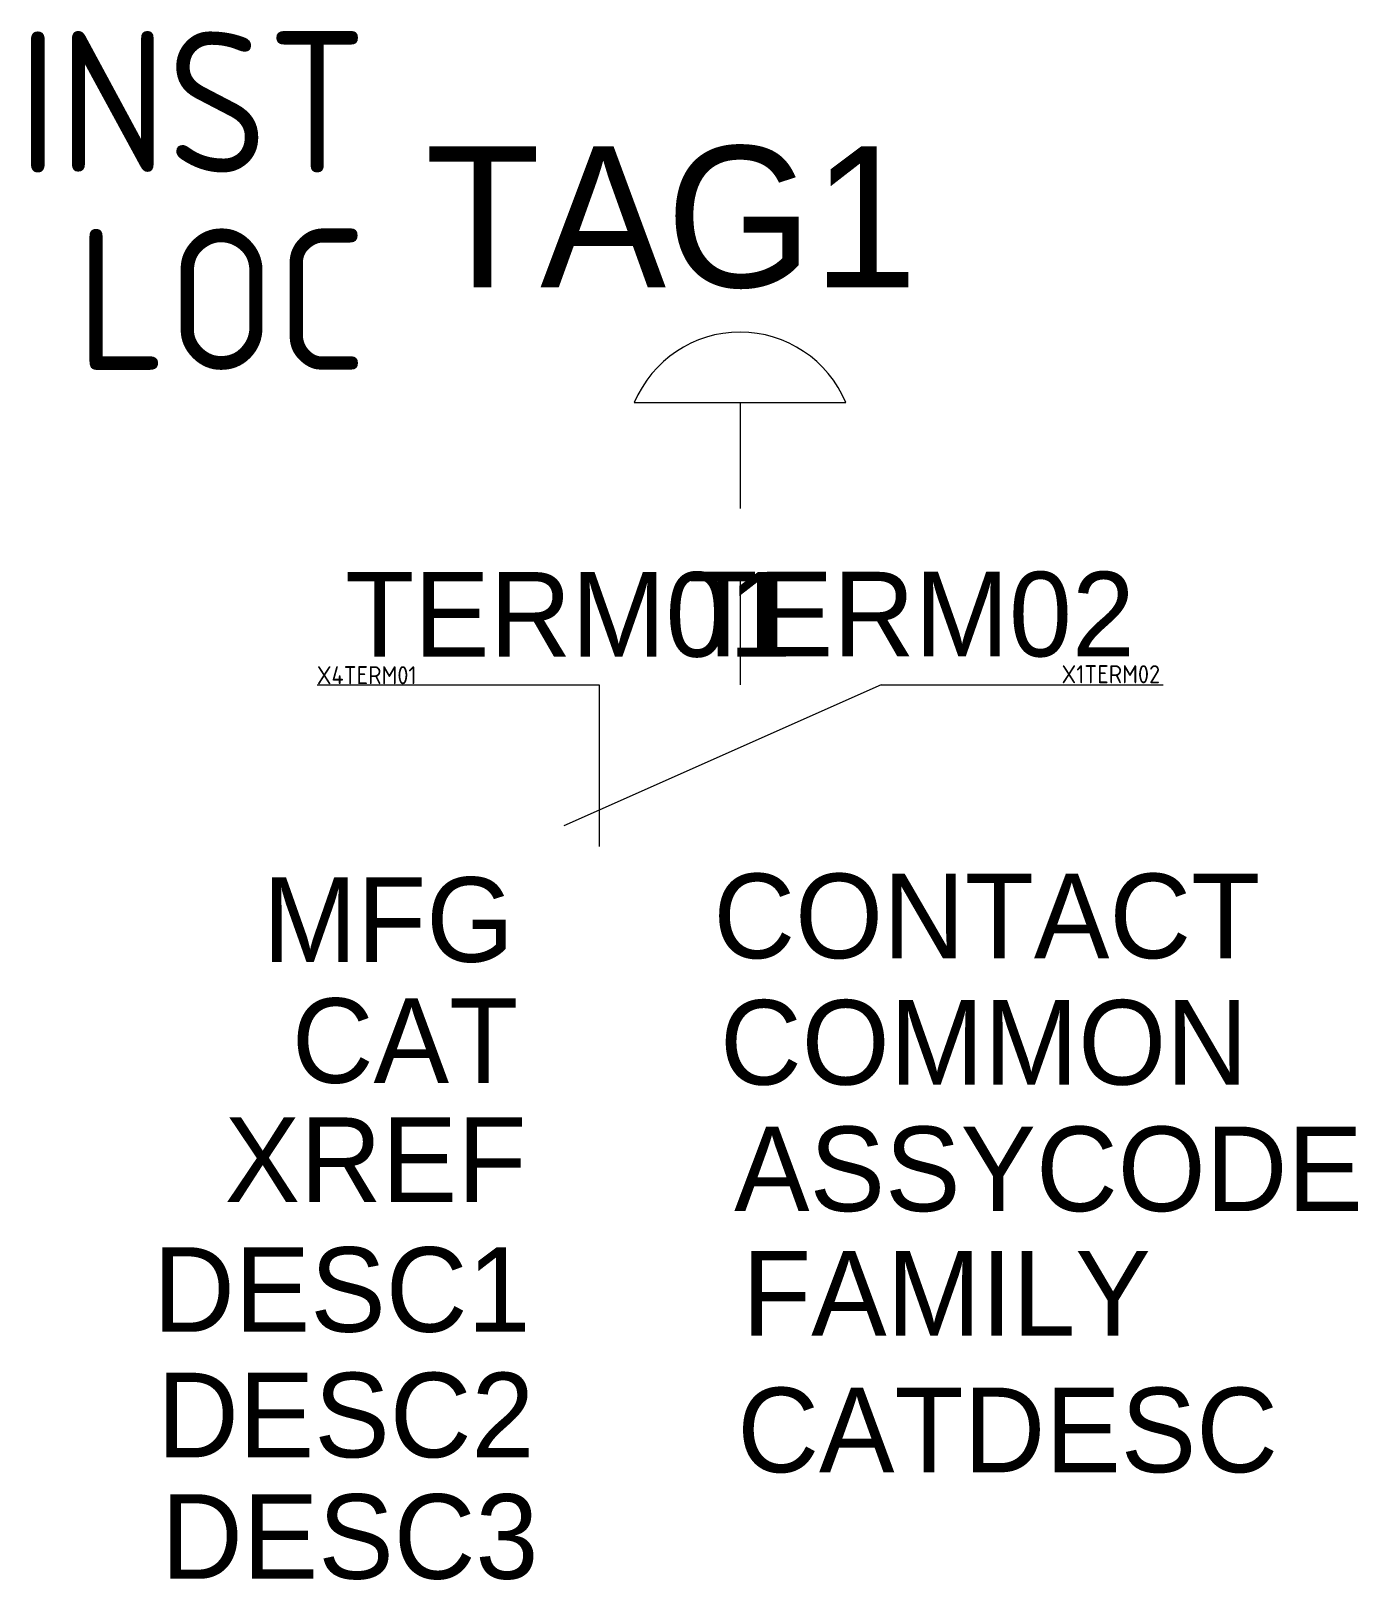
# Model space of a CAD drawing. Extents: x -11.1 to 12.5, y -17.4 to 10.1.
import ezdxf
from ezdxf.enums import TextEntityAlignment as Align

# ---------------------------------------------------------------- set-up
doc = ezdxf.new("R2010")
doc.units = 0
doc.header["$MEASUREMENT"] = 0
doc.styles.add('WD_IEC', font='isocp2.shx', dxfattribs={"width": 0.9, "height": 4})

msp = doc.modelspace()

# ---------------------------------------------------------------- linework, layer by layer
for p, q in [((-0.375, 3.5), (3.375, 3.5)), ((1.5, 3.5), (1.5, 1.625)), ((1.5, 0.444), (1.5, -1.5)), ((-6, -1.5), (-1, -1.5)), ((4, -1.5), (-1.625, -4)), ((-1, -1.5), (-1, -4.368)), ((4, -1.5), (9, -1.5))]:
    msp.add_line(p, q)
msp.add_arc((1.5, 2.719), 2.031, 22.6199, 157.3801)

# ---------------------------------------------------------------- texts
at = {"style": 'WD_IEC', "flags": 1}
for tag, height, p in [('INST', 2.5, (-5.113, 7.581)), ('LOC', 2.5, (-5.113, 4.081)), ('X1TERM02', 0.32, (8.947, -1.475))]:
    msp.add_attdef(tag, text='', height=height, dxfattribs=at).set_placement(p, align=Align.RIGHT)
for tag, p, s, height in [('TAG1', (-4.085, 5.547), 'S', 2.5), ('TERM01', (-5.502, -1.004), '1', 1.5)]:
    msp.add_attdef(tag, p, s, height=height)
msp.add_attdef('TERM02', text='2', height=1.5).set_placement((8.499, -0.999), align=Align.RIGHT)
msp.add_attdef('X4TERM01', (-6.002, -1.492), '', height=0.32, dxfattribs=at)
at = {"flags": 1}
for tag, p in [('MFG', (-2.504, -6.414)), ('CAT', (-2.434, -8.56)), ('DESC1', (-2.217, -12.973)), ('DESC2', (-2.146, -15.198)), ('DESC3', (-2.075, -17.352))]:
    msp.add_attdef(tag, text='', height=1.5, dxfattribs=at).set_placement(p, align=Align.RIGHT)
for tag, p, s in [('CONTACT', (1.027, -6.35), 'NC'), ('COMMON', (1.144, -8.591), '02'), ('ASSYCODE', (1.395, -10.834), ''), ('FAMILY', (1.536, -13.042), 'PB_ACKO'), ('CATDESC', (1.451, -15.463), '')]:
    msp.add_attdef(tag, p, s, height=1.5, dxfattribs=at)
at = {"lineweight": 15, "flags": 1}
msp.add_attdef('XREF', text='', height=1.5, dxfattribs=at).set_placement((-2.288, -10.673), align=Align.RIGHT)

doc.saveas('drawing.dxf')
